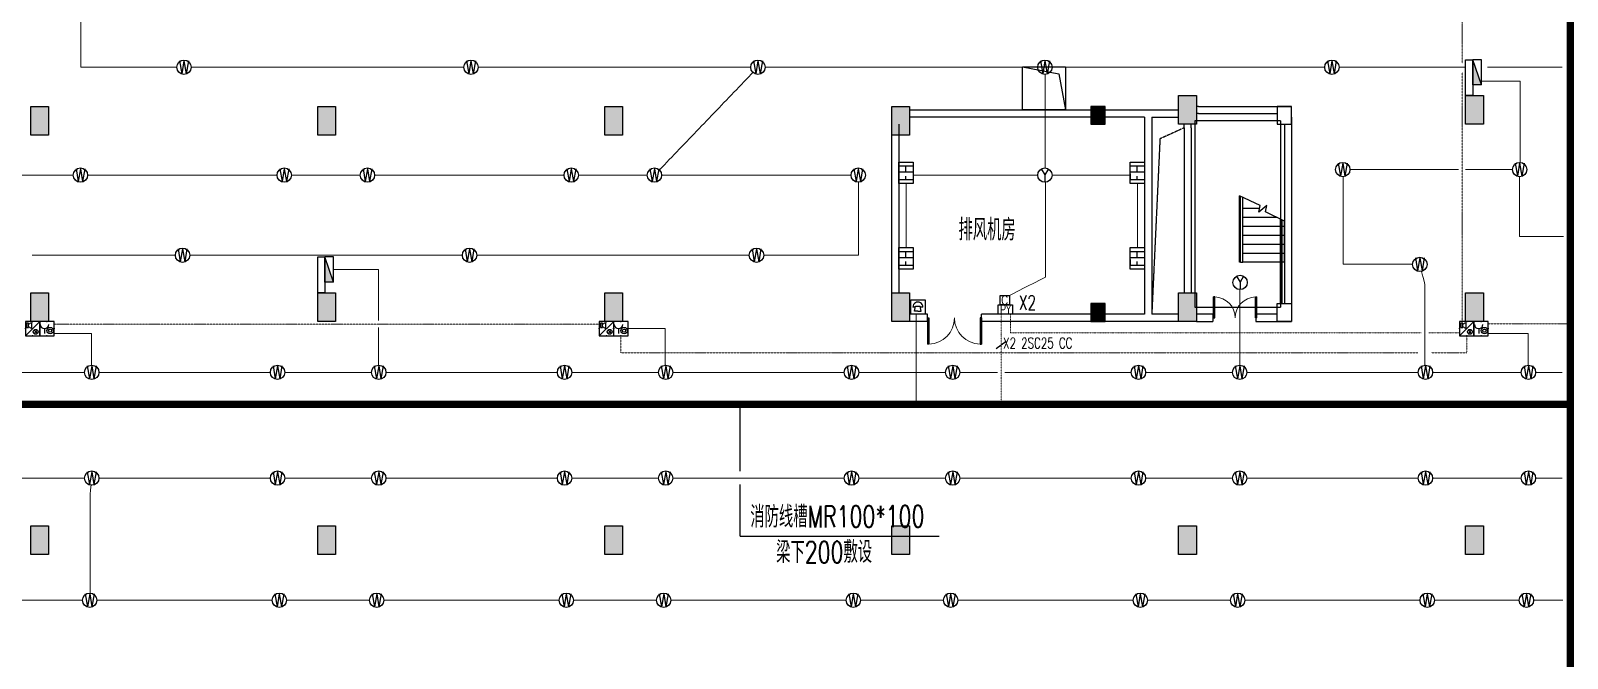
# Model space of a CAD drawing. Extents: x -1348811 to 123514, y -640545 to 749356.
# Drawn here: x -570318 to -527485, y -48757 to -31247 of the extents above; entities that cross this region are included whole.
import ezdxf
from ezdxf.enums import TextEntityAlignment as Align

# ---------------------------------------------------------------- set-up
doc = ezdxf.new("R2010")
doc.units = 0
doc.header["$LTSCALE"] = 10
doc.header["$MEASUREMENT"] = 0
for name, pattern in [('8.17_for siteplandwg$0$DASH', [0.35, 0.25, -0.1]), ('ACAD_ISO11W100', [33.5, 12, -3, 12, -3, 0.5, -3]), ('DASH', [0.35, 0.25, -0.1]), ('DASHDOT', [25.4, 12.7, -6.35, 0, -6.35]), ('DASHED', [0.75, 0.5, -0.25]), ('DIVIDE2', [0.625, 0.25, -0.125, 0, -0.125, 0, -0.125]), ('常规', [20, 10, 0, 10])]:
    doc.linetypes.add(name, pattern=pattern)
doc.layers.get('0').update_dxf_attribs({"linetype": 'CONTINUOUS'})
for name, color, linetype in [('COLU', 1, 'CONTINUOUS'), ('COLU_HATCH', 252, 'CONTINUOUS'), ('JPS-WALL', 7, 'CONTINUOUS'), ('JPS-XHS', 7, 'CONTINUOUS'), ('PUB_HATCH', 9, 'CONTINUOUS'), ('RD-equip', 3, 'CONTINUOUS'), ('RD-Text', 4, 'CONTINUOUS'), ('STAIR', 9, 'CONTINUOUS'), ('STAIRS', 9, 'CONTINUOUS'), ('TEXT', 7, 'CONTINUOUS'), ('wall', 8, 'CONTINUOUS'), ('WINDOW', 4, 'CONTINUOUS'), ('大空间线缆层', 1, 'CONTINUOUS'), ('排水设施', 163, 'CONTINUOUS')]:
    doc.layers.add(name, color=color, linetype=linetype)
doc.layers.add('RD-Line', color=2, linetype='常规', lineweight=0)
doc.styles.add('FS1', font='txt4.shx', dxfattribs={"width": 0.8, "bigfont": 'fstxt.shx'})
doc.styles.add('FS2', font='tjromans.shx', dxfattribs={"width": 0.8, "bigfont": 'tjhztxt.shx'})
doc.styles.get("Standard").update_dxf_attribs({"font": 'GBENOR', "bigfont": 'GBCBIG'})

# ---------------------------------------------------------------- blocks, each defined once
blk = doc.blocks.new('$DorLib2D$00000002')
for p, q in [((-0.5, 0), (-0.5, 0.4875)), ((-0.475, 0.4875), (-0.5, 0.4875)), ((-0.475, 0), (-0.475, 0.4875)), ((0.475, 0), (0.475, 0.4875)), ((0.475, 0.4875), (0.5, 0.4875)), ((0.5, 0), (0.5, 0.4875)), ((-0.5, 0), (-0.475, 0)), ((0.5, 0), (0.475, 0))]:
    blk.add_line(p, q)
at = {"lineweight": 13}
for centre, start, end in [((-0.4875, 0), 0, 88.53072), ((0.4875, 0), 91.46928, 180)]:
    blk.add_arc(centre, 0.4875, start, end, dxfattribs=at)
blk = doc.blocks.new('zw')
at = {"layer": 'COLU_HATCH'}
for points in [[(23950, 5200), (24450, 5200), (24450, 4400), (23950, 4400)], [(31950, 5200), (32450, 5200), (32450, 4400), (31950, 4400)], [(39950, 5200), (40450, 5200), (40450, 4400), (39950, 4400)], [(47950, 5200), (48450, 5200), (48450, 4400), (47950, 4400)], [(53500, 4700), (53900, 4700), (53900, 5200), (53500, 5200)], [(55950, 5500), (56450, 5500), (56450, 4700), (55950, 4700)], [(63950, 5500), (64450, 5500), (64450, 4700), (63950, 4700)], [(55950, 0), (56450, 0), (56450, -800), (55950, -800)], [(63950, 0), (64450, 0), (64450, -800), (63950, -800)], [(23950, 0), (24450, 0), (24450, -800), (23950, -800)], [(31950, 0), (32450, 0), (32450, -800), (31950, -800)], [(39950, 0), (40450, 0), (40450, -800), (39950, -800)], [(47950, 0), (48450, 0), (48450, -800), (47950, -800)], [(53500, -800), (53900, -800), (53900, -300), (53500, -300)], [(23950, -6500), (24450, -6500), (24450, -7300), (23950, -7300)], [(31950, -6500), (32450, -6500), (32450, -7300), (31950, -7300)], [(39950, -6500), (40450, -6500), (40450, -7300), (39950, -7300)], [(47950, -6500), (48450, -6500), (48450, -7300), (47950, -7300)], [(55950, -6500), (56450, -6500), (56450, -7300), (55950, -7300)], [(63950, -6500), (64450, -6500), (64450, -7300), (63950, -7300)]]:
    blk.add_hatch(color=256, dxfattribs=at).paths.add_polyline_path(points)
at = {"layer": 'COLU'}
for points in [[(23950, 5200), (24450, 5200), (24450, 4400), (23950, 4400)], [(31950, 5200), (32450, 5200), (32450, 4400), (31950, 4400)], [(39950, 5200), (40450, 5200), (40450, 4400), (39950, 4400)], [(47950, 5200), (48450, 5200), (48450, 4400), (47950, 4400)], [(53500, 4700), (53900, 4700), (53900, 5200), (53500, 5200)], [(55950, 5500), (56450, 5500), (56450, 4700), (55950, 4700)], [(63950, 5500), (64450, 5500), (64450, 4700), (63950, 4700)], [(55950, 0), (56450, 0), (56450, -800), (55950, -800)], [(63950, 0), (64450, 0), (64450, -800), (63950, -800)], [(23950, 0), (24450, 0), (24450, -800), (23950, -800)], [(31950, 0), (32450, 0), (32450, -800), (31950, -800)], [(39950, 0), (40450, 0), (40450, -800), (39950, -800)], [(47950, 0), (48450, 0), (48450, -800), (47950, -800)], [(53500, -800), (53900, -800), (53900, -300), (53500, -300)], [(23950, -6500), (24450, -6500), (24450, -7300), (23950, -7300)], [(31950, -6500), (32450, -6500), (32450, -7300), (31950, -7300)], [(39950, -6500), (40450, -6500), (40450, -7300), (39950, -7300)], [(47950, -6500), (48450, -6500), (48450, -7300), (47950, -7300)], [(55950, -6500), (56450, -6500), (56450, -7300), (55950, -7300)], [(63950, -6500), (64450, -6500), (64450, -7300), (63950, -7300)]]:
    blk.add_lwpolyline(points, close=True, dxfattribs=at)
blk = doc.blocks.new('A$C00D673E7')
at = {"layer": '排水设施'}
blk.add_lwpolyline([(0, 0), (1200, 0), (1200, 1200), (0, 1200)], close=True, dxfattribs=at)
blk.add_lwpolyline([(1200, 1200), (189, 1005), (0, 0)], dxfattribs=at)
blk = doc.blocks.new('lt')
at = {"linetype": 'DASH'}
blk.add_lwpolyline([(2700, -5600), (300, -5600), (300, -400), (2700, -400)], close=True, dxfattribs=at)
at = {"layer": 'COLU'}
for points in [[(0, 0), (400, 0), (400, -500), (0, -500)], [(400, -5500), (0, -5500), (0, -6000), (400, -6000)]]:
    blk.add_lwpolyline(points, close=True, dxfattribs=at)
at = {"layer": 'STAIR'}
for p, q in [((877, -2768), (1450, -2494)), ((1365, -4350), (1365, -2533)), ((1425, -4350), (1425, -2506)), ((1450, -4350), (1450, -2494)), ((200, -3206), (730, -2941)), ((730, -2941), (694, -2766)), ((694, -2766), (915, -2951)), ((915, -2951), (877, -2768)), ((894, -2850), (1365, -2850)), ((1425, -2850), (1450, -2850)), ((200, -4350), (200, -3206)), ((200, -3350), (275, -3350)), ((275, -3168), (275, -5500)), ((325, -3143), (325, -5500)), ((325, -3350), (1365, -3350)), ((412, -3100), (1365, -3100)), ((1425, -3100), (1450, -3100)), ((1425, -3350), (1450, -3350)), ((200, -3600), (275, -3600)), ((200, -3850), (275, -3850)), ((325, -3600), (1365, -3600)), ((325, -3850), (1365, -3850)), ((1425, -3600), (1450, -3600)), ((1425, -3850), (1450, -3850)), ((200, -4100), (275, -4100)), ((325, -4100), (1365, -4100)), ((1425, -4100), (1450, -4100)), ((200, -4350), (275, -4350)), ((325, -4350), (1365, -4350)), ((1425, -4350), (1365, -4350)), ((1425, -4350), (1450, -4350))]:
    blk.add_line(p, q, dxfattribs=at)
at = {"layer": 'wall', "linetype": 'ByBlock'}
for p, q in [((2600, 0), (0, 0)), ((0, -300), (0, -6000)), ((2600, -200), (400, -200)), ((2600, -200), (400, -200)), ((200, -500), (200, -5500)), ((2800, -600), (2800, -5200)), ((2800, -600), (2800, -5200)), ((3000, -600), (3000, -5200)), ((3000, -600), (3000, -5200)), ((400, -5800), (1000, -5800)), ((1000, -5800), (1000, -6000)), ((2200, -5800), (2200, -6000)), ((2200, -5800), (2650, -5800)), ((1000, -6000), (0, -6000)), ((2650, -6000), (2200, -6000))]:
    blk.add_line(p, q, dxfattribs=at)
at = {"layer": 'WINDOW', "linetype": 'ByBlock', "xscale": 1200, "yscale": 1200, "zscale": 1200}
blk.add_blockref('$DorLib2D$00000002', (1575, -5900), dxfattribs=at)
blk = doc.blocks.new('WG')
at = {"layer": 'RD-equip'}
blk.add_circle((0, 0), 200, dxfattribs=at)
at = {"layer": 'RD-equip', "color": 4, "style": 'FS1', "width": 0.8}
blk.add_attdef('消防', text='', height=360, dxfattribs=at).set_placement((0, 0), align=Align.MIDDLE)
blk = doc.blocks.new('WWWW')
at = {"layer": 'RD-equip'}
blk.add_blockref('WG', (0, 0), dxfattribs=at).add_auto_attribs({'消防': 'W'})
blk = doc.blocks.new('yy')
at = {"layer": 'RD-equip'}
blk.add_circle((0, 0), 200, dxfattribs=at)
at = {"layer": 'RD-equip', "color": 4, "style": 'FS1', "width": 0.8}
blk.add_attdef('Y', text='', height=360, dxfattribs=at).set_placement((0, 0), align=Align.MIDDLE)
blk = doc.blocks.new('YYYY')
at = {"layer": 'RD-equip'}
blk.add_blockref('yy', (0, 0), dxfattribs=at).add_auto_attribs({'Y': 'Y'})
blk = doc.blocks.new('KZMK')
at = {"layer": 'RD-equip'}
blk.add_lwpolyline([(-200, 400), (200, 400), (200, 0), (-200, 0)], close=True, dxfattribs=at)
at = {"layer": 'RD-equip', "color": 4, "style": 'FS1', "width": 0.8}
blk.add_attdef('C', text='', height=400, dxfattribs=at).set_placement((0, 200), align=Align.MIDDLE)
blk = doc.blocks.new('$equip$00001636')
for p, q in [((0.5, 0), (-0.5, 0)), ((0.5, 0), (-0.5, -1)), ((-0.5, 0), (-0.5, -1)), ((0.5, -1), (0.5, 0)), ((-0.5, -1), (0.5, -1)), ((-0.42, -0.13, 0), (-0.42, -0.43, 0)), ((-0.27, -0.13, 0), (-0.42, -0.13, 0)), ((-0.42, -0.43, 0), (-0.27, -0.43, 0)), ((-0.27, -0.18, 0), (-0.07, -0.08, 0)), ((-0.27, -0.43, 0), (-0.27, -0.13, 0)), ((-0.07, -0.48, 0), (-0.27, -0.38, 0)), ((-0.07, -0.08, 0), (-0.07, -0.48, 0)), ((0.11, -0.6), (0.34, -0.84)), ((0.11, -0.84), (0.34, -0.6))]:
    blk.add_line(p, q)
blk.add_circle((0.22, -0.72), 0.169)
for p in [(0, 0), (-0.5, -0.5), (0, -1), (0.5, -0.5)]:
    blk.add_point(p)
at = {"flags": 9}
blk.add_attdef('A', (0, 0), '', height=0.00002, dxfattribs=at)
blk.add_attdef('B', text='', height=0.4, dxfattribs=at).set_placement((0.88, -0.7), align=Align.MIDDLE_CENTER)
blk = doc.blocks.new('$equip$00001630')
for p, q in [((-0.5, 0), (-0.5, -1)), ((0.5, 0), (-0.5, 0)), ((0.5, -1), (0.5, 0)), ((-0.5, -1), (0.5, -1)), ((-0.17, -0.5), (-0.17, -0.85))]:
    blk.add_line(p, q)
for radius in [0.226, 0.113]:
    blk.add_circle((0.23, -0.64), radius)
blk.add_arc((-0.17, -0.2), 0.3, 180, 0)
for p in [(0, 0), (-0.5, -0.5), (0, -1), (0.5, -0.5)]:
    blk.add_point(p)
at = {"flags": 9}
blk.add_attdef('A', (0, 0), '', height=0.00002, dxfattribs=at)
blk.add_attdef('B', text='', height=0.4, dxfattribs=at).set_placement((0.88, -0.7), align=Align.MIDDLE_CENTER)
blk = doc.blocks.new('D-JG--1F')
at = {"layer": 'PUB_HATCH'}
h = blk.add_hatch(color=256, dxfattribs=at)
h.paths.add_polyline_path([(21450, -10000), (19050, -10000), (19050, -10400), (18800, -10400), (18800, -9750), (21450, -9750)])
h.paths.add_polyline_path([(30950, -400), (30950, 300), (28200, 300), (28200, -2700), (27300, -2700), (27300, -3100), (28350, -3100), (28350, -4150), (30700, -4150), (30700, -4675), (30950, -4675), (30950, -3425), (30700, -3425), (30700, -3950), (28600, -3950), (28600, -1800), (30700, -1800), (30700, -2325), (30950, -2325), (30950, -1600), (28600, -1600), (28600, -100), (30700, -100), (30700, -400)])
h.paths.add_polyline_path([(35600, -7600), (35600, -7400), (34450, -7400), (34450, -7600), (32900, -7600), (32900, -7400), (34250, -7400), (34250, -7200), (35600, -7200), (35600, -5650), (35850, -5650), (35850, -7350), (37600, -7350), (37600, -7600)])
h.paths.add_polyline_path([(24750, -3100), (25100, -3100), (25100, -2700), (23550, -2700), (23550, -3100), (24500, -3100), (24500, -5850), (24750, -5850)])
h.paths.add_polyline_path([(39100, -2700), (39100, -3100), (39450, -3100), (39450, -5850), (39700, -5850), (39700, -3100), (40650, -3100), (40650, -2700)])
h.paths.add_polyline_path([(37650, -8850), (37650, -10000), (37400, -10000), (37400, -9100), (34750, -9100), (34750, -9500), (34500, -9500), (34500, -9100), (32900, -9100), (32900, -8850)])
h.paths.add_polyline_path([(42750, -7350), (46000, -7350), (46000, -8250), (45600, -8250), (45600, -7600), (43000, -7600), (43000, -8000), (42750, -8000)])
h.paths.add_polyline_path([(19800, -14100), (19050, -14100), (19050, -12850), (18800, -12850), (18800, -14500), (19800, -14500)])
h.paths.add_polyline_path([(22625, -14100), (23000, -14100), (23000, -14500), (21600, -14500), (21600, -14100), (22375, -14100), (22375, -12200), (22625, -12200)])
h.paths.add_polyline_path([(26800, -14500), (26200, -14500), (26200, -14100), (26550, -14100), (26550, -11900), (26800, -11900)])
h.paths.add_polyline_path([(22625, -11000), (22375, -11000), (22375, -8850), (22625, -8850)])
h.paths.add_polyline_path([(29100, -17100), (29100, -17500), (28100, -17500), (28100, -15750), (28500, -15750), (28500, -17100)])
h.paths.add_polyline_path([(32300, -17100), (31900, -17100), (31900, -15750), (31650, -15750), (31650, -17100), (30900, -17100), (30900, -17500), (32300, -17500)])
h.paths.add_polyline_path([(35800, -17500), (35100, -17500), (35100, -17100), (35400, -17100), (35400, -13350), (34500, -13350), (34500, -13100), (35800, -13100)])
h.paths.add_polyline_path([(28100, -14500), (28500, -14500), (28500, -13350), (30750, -13350), (30750, -13100), (28100, -13100)])
h.paths.add_polyline_path([(26800, -10000), (26800, -9100), (30800, -9100), (30800, -8850), (26550, -8850), (26550, -10000)])
h.paths.add_polyline_path([(28350, -5650), (28350, -7350), (26600, -7350), (26600, -7600), (28600, -7600), (28600, -6500), (30950, -6500), (30950, -6500), (30950, -5775), (30700, -5775), (30700, -6300), (28600, -6300), (28600, -5650)])
h.paths.add_polyline_path([(33100, -1500), (32850, -1500), (32850, -6400), (33100, -6400)])
h.paths.add_polyline_path([(35600, -400), (35600, -4300), (35850, -4300), (35850, -3100), (36900, -3100), (36900, -2700), (36000, -2700), (36000, 0), (35000, 0), (35000, -400)])
h.paths.add_polyline_path([(38000, -14100), (37650, -14100), (37650, -12200), (37400, -12200), (37400, -14500), (38000, -14500)])
h.paths.add_polyline_path([(41575, -8850), (41575, -11000), (41825, -11000), (41825, -8850)])
h.paths.add_polyline_path([(42600, -14100), (42600, -14500), (41200, -14500), (41200, -14100), (41575, -14100), (41575, -12200), (41825, -12200), (41825, -14100)])
h.paths.add_polyline_path([(45000, -14100), (45000, -12850), (45400, -12850), (45400, -14500), (44400, -14500), (44400, -14100)])
h.paths.add_polyline_path([(45600, -9150), (45600, -9600), (45000, -9600), (45000, -10000), (45000, -10000), (45000, -11450), (45400, -11450), (45400, -10000), (46000, -10000), (46000, -9150)])
h.paths.add_polyline_path([(45600, -3900), (45600, -5500), (46000, -5500), (46000, -3500), (44900, -3500), (44900, -3900)])
h.paths.add_polyline_path([(34250, -1700), (34250, -5860), (34450, -5860), (34450, -1700)])
h.paths.add_polyline_path([(34250, -1700), (34250, -5860), (34450, -5860), (34450, -1700)])
h.paths.add_polyline_path([(14550, -7350), (21450, -7350), (21450, -8000), (21200, -8000), (21200, -7600), (18125, -7600), (18125, -10000), (17875, -10000), (17875, -7600), (14800, -7600), (14800, -8000), (14550, -8000)])
h.paths.add_polyline_path([(14550, -10000), (16950, -10000), (16950, -10400), (17200, -10400), (17200, -9750), (14550, -9750)])
h.paths.add_polyline_path([(5050, -400), (5050, 300), (7800, 300), (7800, -2700), (8700, -2700), (8700, -3100), (7650, -3100), (7650, -4150), (5300, -4150), (5300, -4675), (5050, -4675), (5050, -3425), (5300, -3425), (5300, -3950), (7400, -3950), (7400, -1800), (5300, -1800), (5300, -2325), (5050, -2325), (5050, -1600), (7400, -1600), (7400, -100), (5300, -100), (5300, -400)])
h.paths.add_polyline_path([(400, -7600), (400, -7400), (1550, -7400), (1550, -7600), (3100, -7600), (3100, -7400), (1750, -7400), (1750, -7200), (400, -7200), (400, -5650), (150, -5650), (150, -7350), (-1600, -7350), (-1600, -7600)])
h.paths.add_polyline_path([(11250, -3100), (10900, -3100), (10900, -2700), (12450, -2700), (12450, -3100), (11500, -3100), (11500, -5850), (11250, -5850)])
h.paths.add_polyline_path([(-3100, -2700), (-3100, -3100), (-3450, -3100), (-3450, -5850), (-3700, -5850), (-3700, -3100), (-4650, -3100), (-4650, -2700)])
h.paths.add_polyline_path([(-1650, -8850), (-1650, -10000), (-1400, -10000), (-1400, -9100), (1250, -9100), (1250, -9500), (1500, -9500), (1500, -9100), (3100, -9100), (3100, -8850)])
h.paths.add_polyline_path([(-6750, -7350), (-10000, -7350), (-10000, -8250), (-9600, -8250), (-9600, -7600), (-7000, -7600), (-7000, -8000), (-6750, -8000)])
h.paths.add_polyline_path([(16200, -14100), (16950, -14100), (16950, -12850), (17200, -12850), (17200, -14500), (16200, -14500)])
h.paths.add_polyline_path([(13375, -14100), (13000, -14100), (13000, -14500), (14400, -14500), (14400, -14100), (13625, -14100), (13625, -12200), (13375, -12200)])
h.paths.add_polyline_path([(9200, -14500), (9800, -14500), (9800, -14100), (9450, -14100), (9450, -11900), (9200, -11900)])
h.paths.add_polyline_path([(13375, -11000), (13625, -11000), (13625, -8850), (13375, -8850)])
h.paths.add_polyline_path([(6900, -17100), (6900, -17500), (7900, -17500), (7900, -15750), (7500, -15750), (7500, -17100)])
h.paths.add_polyline_path([(3700, -17100), (4100, -17100), (4100, -15750), (4350, -15750), (4350, -17100), (5100, -17100), (5100, -17500), (3700, -17500)])
h.paths.add_polyline_path([(200, -17500), (900, -17500), (900, -17100), (600, -17100), (600, -13350), (1500, -13350), (1500, -13100), (200, -13100)])
h.paths.add_polyline_path([(7900, -14500), (7500, -14500), (7500, -13350), (5250, -13350), (5250, -13100), (7900, -13100)])
h.paths.add_polyline_path([(9200, -10000), (9200, -9100), (5200, -9100), (5200, -8850), (9450, -8850), (9450, -10000)])
h.paths.add_polyline_path([(7650, -5650), (7650, -7350), (9400, -7350), (9400, -7600), (7400, -7600), (7400, -6500), (5050, -6500), (5050, -6500), (5050, -5775), (5300, -5775), (5300, -6300), (7400, -6300), (7400, -5650)])
h.paths.add_polyline_path([(2900, -1500), (3150, -1500), (3150, -6400), (2900, -6400)])
h.paths.add_polyline_path([(400, -400), (400, -4300), (150, -4300), (150, -3100), (-900, -3100), (-900, -2700), (0, -2700), (0, 0), (1000, 0), (1000, -400)])
h.paths.add_polyline_path([(-2000, -14100), (-1650, -14100), (-1650, -12200), (-1400, -12200), (-1400, -14500), (-2000, -14500)])
h.paths.add_polyline_path([(-5575, -8850), (-5575, -11000), (-5825, -11000), (-5825, -8850)])
h.paths.add_polyline_path([(-6600, -14100), (-6600, -14500), (-5200, -14500), (-5200, -14100), (-5575, -14100), (-5575, -12200), (-5825, -12200), (-5825, -14100)])
h.paths.add_polyline_path([(-9000, -14100), (-9000, -12850), (-9400, -12850), (-9400, -14500), (-8400, -14500), (-8400, -14100)])
h.paths.add_polyline_path([(-9600, -9150), (-9600, -9600), (-9000, -9600), (-9000, -10000), (-9000, -10000), (-9000, -11450), (-9400, -11450), (-9400, -10000), (-10000, -10000), (-10000, -9150)])
h.paths.add_polyline_path([(-9600, -3900), (-9600, -5500), (-10000, -5500), (-10000, -3500), (-8900, -3500), (-8900, -3900)])
h.paths.add_polyline_path([(1750, -1700), (1750, -5860), (1550, -5860), (1550, -1700)])
h.paths.add_polyline_path([(1750, -1700), (1750, -5860), (1550, -5860), (1550, -1700)])
edge = h.paths.add_edge_path(flags=17)
edge.add_line((17875, -5500), (18125, -5500))
edge.add_line((18125, -5500), (18125, -3900))
edge.add_line((18125, -3900), (19300, -3900))
edge.add_line((19300, -3900), (19300, -3500))
edge.add_line((19300, -3500), (16700, -3500))
edge.add_line((16700, -3500), (16700, -3900))
edge.add_line((16700, -3900), (17875, -3900))
edge.add_line((17875, -3900), (17875, -5500))
edge.add_line((17875, -5500), (18125, -5500))
h.paths.add_polyline_path([(17875, -5500), (18125, -5500), (18125, -3900), (19300, -3900), (19300, -3500), (16700, -3500), (16700, -3900), (17875, -3900)], flags=17)
edge = h.paths.add_edge_path()
edge.add_line((21600, -3100), (22350, -3100))
edge.add_line((22350, -3100), (22350, -2700))
edge.add_line((22350, -2700), (21200, -2700))
edge.add_line((21200, -2700), (21200, -3500))
edge.add_line((21200, -3500), (20900, -3500))
edge.add_line((20900, -3500), (20900, -3900))
edge.add_line((20900, -3900), (21200, -3900))
edge.add_line((21200, -3900), (21200, -5150))
edge.add_line((21200, -5150), (21450, -5150))
edge.add_line((21450, -5150), (21450, -3900))
edge.add_line((21450, -3900), (21600, -3900))
edge.add_line((21600, -3900), (21600, -3100))
edge.add_line((42600, -3100), (41850, -3100))
edge.add_line((41850, -3100), (41850, -2700))
edge.add_line((41850, -2700), (43000, -2700))
edge.add_line((43000, -2700), (43000, -3500))
edge.add_line((43000, -3500), (43300, -3500))
edge.add_line((43300, -3500), (43300, -3900))
edge.add_line((43300, -3900), (43000, -3900))
edge.add_line((43000, -3900), (43000, -5150))
edge.add_line((43000, -5150), (42750, -5150))
edge.add_line((42750, -5150), (42750, -3900))
edge.add_line((42750, -3900), (42600, -3900))
edge.add_line((42600, -3900), (42600, -3100))
edge.add_line((14400, -3100), (13650, -3100))
edge.add_line((13650, -3100), (13650, -2700))
edge.add_line((13650, -2700), (14800, -2700))
edge.add_line((14800, -2700), (14800, -3500))
edge.add_line((14800, -3500), (15100, -3500))
edge.add_line((15100, -3500), (15100, -3900))
edge.add_line((15100, -3900), (14800, -3900))
edge.add_line((14800, -3900), (14800, -5150))
edge.add_line((14800, -5150), (14550, -5150))
edge.add_line((14550, -5150), (14550, -3900))
edge.add_line((14550, -3900), (14400, -3900))
edge.add_line((14400, -3900), (14400, -3100))
edge.add_line((-6600, -3100), (-5850, -3100))
edge.add_line((-5850, -3100), (-5850, -2700))
edge.add_line((-5850, -2700), (-7000, -2700))
edge.add_line((-7000, -2700), (-7000, -3500))
edge.add_line((-7000, -3500), (-7300, -3500))
edge.add_line((-7300, -3500), (-7300, -3900))
edge.add_line((-7300, -3900), (-7000, -3900))
edge.add_line((-7000, -3900), (-7000, -5150))
edge.add_line((-7000, -5150), (-6750, -5150))
edge.add_line((-6750, -5150), (-6750, -3900))
edge.add_line((-6750, -3900), (-6600, -3900))
edge.add_line((-6600, -3900), (-6600, -3100))
blk = doc.blocks.new('DXHS')
at = {"layer": 'JPS-XHS'}
blk.add_hatch(color=256, dxfattribs=at).paths.add_polyline_path([(-350, 240), (-350, 0), (350, 0)])
at = {"layer": 'JPS-XHS', "linetype": 'Continuous'}
for p, q in [((-350, 240), (-350, 0)), ((-350, 240), (350, 240)), ((-350, 0), (350, 0)), ((350, 240), (350, 0))]:
    blk.add_line(p, q, dxfattribs=at)
at = {"layer": 'JPS-XHS'}
blk.add_line((-350, 240), (350, 0), dxfattribs=at)
blk = doc.blocks.new('adfarq2daasdfwqdf')
at = {"color": 4}
for p, q in [((-73, 0), (-139, 0)), ((-94, -112), (-67, 29)), ((-67, 29), (62, 29)), ((94, -112), (62, 29)), ((139, 0), (71, 0)), ((0, -112), (-94, -112)), ((0, -112), (94, -112))]:
    blk.add_line(p, q, dxfattribs=at)
blk.add_ellipse((0, 0), major_axis=(98.3, 98.3), ratio=1, start_param=5.497787, end_param=8.63938, dxfattribs=at)
at = {"layer": 'RD-equip'}
blk.add_lwpolyline([(-201, 200), (199, 200), (199, -200), (-201, -200)], close=True, dxfattribs=at)

msp = doc.modelspace()

# ---------------------------------------------------------------- linework, layer by layer
at = {"layer": 'JPS-WALL'}
for points in [[(-530117.7, -32059.4), (-530117.7, -33059.4), (-530317.7, -33059.4), (-530317.7, -32059.4)], [(-562117.7, -37559.4), (-562117.7, -38559.4), (-562317.7, -38559.4), (-562317.7, -37559.4)]]:
    msp.add_lwpolyline(points, close=True, dxfattribs=at)
at = {"layer": 'RD-equip'}
for points in [[(-546117.7, -35510.3), (-546117.7, -34910.7), (-545717.7, -34910.7), (-545717.7, -35510.3)], [(-539667.7, -35510.3), (-539667.7, -34910.7), (-539267.7, -34910.7), (-539267.7, -35510.3)], [(-546117.7, -37897.6), (-546117.7, -37298), (-545717.7, -37298), (-545717.7, -37897.6)], [(-539667.7, -37897.6), (-539667.7, -37298), (-539267.7, -37298), (-539267.7, -37897.6)], [(-543344.9, -38892.8), (-542945.2, -38892.8), (-542945.2, -39159.4), (-543344.9, -39159.4)]]:
    msp.add_lwpolyline(points, close=True, dxfattribs=at)
at = {"layer": 'RD-Line', "color": 1, "linetype": 'ACAD_ISO11W100', "ltscale": 0.05}
for p, q in [((-530418.9, -32154.6), (-530418.9, -26723.8)), ((-530418.9, -39359.4), (-530418.9, -32402.5)), ((-569667.7, -39431.2), (-554467.6, -39431.2)), ((-553867.7, -39759.4), (-553867.7, -40234.7)), ((-529686.8, -39427.4), (-527399, -39427.4)), ((-531653.9, -40234.7), (-553867.7, -40234.7)), ((-530286.7, -40234.7), (-531276.2, -40234.7))]:
    msp.add_line(p, q, dxfattribs=at)
at = {"layer": 'RD-Line'}
for p, q in [((-568918.9, -30134.4), (-568918.9, -32267)), ((-566246, -32267), (-568918.9, -32267)), ((-558246, -32267), (-565846, -32267)), ((-550246, -32267), (-557846, -32267)), ((-552793.3, -35132.7), (-550184.5, -32411.4)), ((-542246, -32267), (-549846, -32267)), ((-542036.1, -35077.7), (-542036.1, -32466.7)), ((-534246, -32267), (-541846, -32267)), ((-533055, -32267), (-533846, -32267)), ((-530352.7, -32267), (-533055, -32267)), ((-527625.5, -32267), (-529708.6, -32267)), ((-529877.7, -32653.2), (-528801.4, -32653.2)), ((-528801.4, -34921.8), (-528801.4, -32653.2)), ((-569131.7, -35277.1), (-574153.6, -35277.1)), ((-563450.4, -35277.1), (-568731.7, -35277.1)), ((-561131.7, -35277.1), (-563050.4, -35277.1)), ((-555450.4, -35277.1), (-560731.7, -35277.1)), ((-553131.7, -35277.1), (-555050.4, -35277.1)), ((-547450.4, -35277.1), (-552731.7, -35277.1)), ((-547243.9, -35477), (-547243.9, -37511)), ((-545917.7, -37298), (-545917.7, -35510.3)), ((-542247.8, -35282), (-545717.7, -35282)), ((-542033.2, -35476.8), (-542033.2, -38124.5)), ((-539667.7, -35282), (-541847.9, -35282)), ((-539467.7, -35510.3), (-539467.7, -37298)), ((-533730, -35321.1), (-533730, -37758)), ((-533543.5, -35124.1), (-533044.8, -35124.1)), ((-533044.8, -35124.1), (-530518.9, -35124.1)), ((-530318.9, -35124.1), (-529012.1, -35124.1)), ((-528813.7, -35321.5), (-528813.7, -36992.8)), ((-527586.8, -36992.8), (-528813.7, -36992.8)), ((-570275.2, -37511), (-566285.9, -37511)), ((-565885.9, -37511), (-558285.9, -37511)), ((-557885.9, -37511), (-550285.9, -37511)), ((-549885.9, -37511), (-547243.9, -37511)), ((-561877.7, -37909.4), (-560621.3, -37909.4)), ((-560621.3, -39331.2), (-560621.3, -37909.4)), ((-533080.7, -37758), (-533730, -37758)), ((-531794.9, -37758), (-533080.7, -37758)), ((-531451.9, -38330.6), (-531545.8, -37961.9)), ((-542033.2, -38124.5), (-543036.1, -38632.4)), ((-536609.2, -40578.7), (-536609.2, -38471.4)), ((-531451.9, -39302), (-531451.9, -38330.6)), ((-531451.9, -40579), (-531451.9, -39302)), ((-569667.7, -39693.8), (-568619.6, -39693.8)), ((-568619.6, -40578.5), (-568619.6, -39693.8)), ((-560621.3, -40578.5), (-560621.3, -39531.2)), ((-553667.7, -39559.4), (-552632.9, -39559.4)), ((-552632.9, -40579.1), (-552632.9, -39559.4)), ((-529686.8, -39690.5), (-528570.4, -39690.5)), ((-528570.4, -40578.5), (-528570.4, -39690.5)), ((-573502.8, -40778.5), (-568817, -40778.5)), ((-568417, -40778.5), (-563637.7, -40778.5)), ((-563237.7, -40778.5), (-560817, -40778.5)), ((-560417, -40778.5), (-555637.7, -40778.5)), ((-555237.7, -40778.5), (-552817, -40778.5)), ((-552417, -40778.5), (-547637.7, -40778.5)), ((-547237.7, -40778.5), (-544817, -40778.5)), ((-544417, -40778.5), (-543363.6, -40778.5)), ((-543163.6, -40778.5), (-539637.7, -40778.5)), ((-539237.7, -40778.5), (-536817, -40778.5)), ((-536417, -40778.5), (-532625, -40778.5)), ((-532625, -40778.5), (-531637.7, -40778.5)), ((-531237.7, -40778.5), (-528767, -40778.5)), ((-528367, -40778.5), (-527623.8, -40778.5)), ((-568817, -43730.5), (-571602.2, -43730.5)), ((-568661.9, -44172.5), (-568637.2, -43929.5)), ((-563637.7, -43730.5), (-568417, -43730.5)), ((-560817, -43730.5), (-563237.7, -43730.5)), ((-555637.7, -43730.5), (-560417, -43730.5)), ((-552817, -43730.5), (-555237.7, -43730.5)), ((-547637.7, -43730.5), (-552417, -43730.5)), ((-544817, -43730.5), (-547237.7, -43730.5)), ((-539637.7, -43730.5), (-544417, -43730.5)), ((-536817, -43730.5), (-539237.7, -43730.5)), ((-533166.5, -43730.5), (-536417, -43730.5)), ((-531637.7, -43730.5), (-533166.5, -43730.5)), ((-528767, -43730.5), (-531237.7, -43730.5)), ((-527625.8, -43730.5), (-528367, -43730.5)), ((-568661.9, -46937.4), (-568661.9, -44172.5)), ((-574069.3, -47137), (-568873.5, -47137)), ((-568473.5, -47137), (-563587.7, -47137)), ((-563187.7, -47137), (-560873.5, -47137)), ((-560473.5, -47137), (-555587.7, -47137)), ((-555187.7, -47137), (-552873.5, -47137)), ((-552473.5, -47137), (-547587.7, -47137)), ((-547187.7, -47137), (-544873.5, -47137)), ((-544473.5, -47137), (-539587.7, -47137)), ((-539187.7, -47137), (-536873.5, -47137)), ((-536473.5, -47137), (-533203.8, -47137)), ((-533203.8, -47137), (-531587.7, -47137)), ((-531187.7, -47137), (-528823.5, -47137)), ((-528423.5, -47137), (-527610.7, -47137))]:
    msp.add_line(p, q, dxfattribs=at)
at = {"layer": 'RD-Line', "linetype": '8.17_for siteplandwg$0$DASH'}
msp.add_line((-545637, -39159.4), (-545637, -41669.2), dxfattribs=at)
at = {"layer": 'RD-Line', "color": 1, "linetype": 'DIVIDE2', "ltscale": 1.2}
msp.add_line((-543263.6, -39159.4), (-543263.6, -41669.2), dxfattribs=at)
at = {"layer": 'RD-Line', "color": 1, "linetype": 'DASHDOT', "ltscale": 0.03}
for p, q in [((-543003.5, -39159.4), (-543003.5, -39674.9)), ((-531559.4, -39674.9), (-543003.5, -39674.9)), ((-530486.7, -39674.9), (-531347.2, -39674.9)), ((-530286.7, -39759.4), (-530286.7, -40234.7))]:
    msp.add_line(p, q, dxfattribs=at)
at = {"layer": 'RD-Line', "linetype": 'DASHED', "ltscale": 0.8, "const_width": 200}
for points in [[(-593371.5, -237095.8), (-593371.5, -219010.5), (-532856, -219010.5), (-532856, -132177.4), (-527399, -132177.4), (-527399, -22477.7)], [(-527399, -41669.2), (-575436, -41669.2)]]:
    msp.add_lwpolyline(points, dxfattribs=at)
at = {"layer": 'RD-Text'}
for p, q in [((-543123.1, -39913.6), (-543404.1, -40120.3)), ((-550542.9, -43534.8), (-550542.9, -41669.2)), ((-550542.9, -45345.1), (-550542.9, -43910.4)), ((-550542.9, -45345.1), (-544992.7, -45345.1))]:
    msp.add_line(p, q, dxfattribs=at)
at = {"layer": 'STAIRS', "linetype": 'DASH'}
msp.add_lwpolyline([(-538167.7, -33959.4), (-538839.5, -34263.5), (-539067.7, -39159.4)], dxfattribs=at)
at = {"layer": 'wall'}
for p, q in [((-537767.7, -33359.4), (-537817.7, -33359.4)), ((-537767.7, -33559.4), (-537817.7, -33559.4)), ((-538167.7, -33959.4), (-538167.7, -33859.4)), ((-537967.7, -33959.4), (-537967.7, -33859.4))]:
    msp.add_line(p, q, dxfattribs=at)
at = {"layer": 'wall', "linetype": 'ByBlock'}
for p, q in [((-545817.7, -33459.4), (-538317.7, -33459.4)), ((-539267.7, -33659.4), (-545817.7, -33659.4)), ((-539267.7, -33659.4), (-539267.7, -39159.4)), ((-539067.7, -33659.4), (-539067.7, -39159.4)), ((-539067.7, -33659.4), (-538317.7, -33659.4)), ((-546317.7, -38559.4), (-546317.7, -33859.4)), ((-546117.7, -33859.4), (-546117.7, -38559.4)), ((-545317.7, -39159.4), (-545817.7, -39159.4)), ((-545317.7, -39359.4), (-545817.7, -39359.4)), ((-545317.7, -39359.4), (-545317.7, -39159.4)), ((-543817.7, -39359.4), (-543817.7, -39159.4)), ((-539267.7, -39159.4), (-543817.7, -39159.4)), ((-538317.7, -39359.4), (-543817.7, -39359.4)), ((-538317.7, -39159.4), (-539067.7, -39159.4))]:
    msp.add_line(p, q, dxfattribs=at)

# ---------------------------------------------------------------- block references
at = {"layer": 'COLU'}
msp.add_blockref('zw', (-594267.7, -38559.4), dxfattribs=at)
at = {"layer": 'JPS-XHS', "xscale": -1, "rotation": 270}
for p in [(-530117.7, -32409.4), (-562117.7, -37909.4)]:
    msp.add_blockref('DXHS', p, dxfattribs=at)
at = {"layer": 'PUB_HATCH', "rotation": 18.65275007734079}
msp.add_blockref('D-JG--1F', (-587912.8, -18574.2), dxfattribs=at)
at = {"layer": 'RD-equip'}
for name, p in [('WWWW', (-566046, -32267)), ('WWWW', (-558046, -32267)), ('WWWW', (-550046, -32267)), ('WWWW', (-542046, -32267)), ('WWWW', (-534046, -32267)), ('WWWW', (-568931.7, -35277.1)), ('WWWW', (-563250.4, -35277.1)), ('WWWW', (-560931.7, -35277.1)), ('WWWW', (-555250.4, -35277.1)), ('WWWW', (-552931.7, -35277.1)), ('WWWW', (-547250.4, -35277.1)), ('YYYY', (-542047.9, -35277.4)), ('WWWW', (-533743.5, -35121.5)), ('WWWW', (-528812.2, -35121.5)), ('WWWW', (-566085.9, -37511)), ('WWWW', (-558085.9, -37511)), ('WWWW', (-550085.9, -37511)), ('WWWW', (-531595.1, -37768.1)), ('YYYY', (-536604.9, -38271.4)), ('WWWW', (-568617, -40778.5)), ('WWWW', (-563437.7, -40778.5)), ('WWWW', (-560617, -40778.5)), ('WWWW', (-555437.7, -40778.5)), ('WWWW', (-552617, -40778.5)), ('WWWW', (-547437.7, -40778.5)), ('WWWW', (-544617, -40778.5)), ('WWWW', (-539437.7, -40778.5)), ('WWWW', (-536617, -40778.5)), ('WWWW', (-531437.7, -40778.5)), ('WWWW', (-528567, -40778.5)), ('WWWW', (-568617, -43730.5)), ('WWWW', (-563437.7, -43730.5)), ('WWWW', (-560617, -43730.5)), ('WWWW', (-555437.7, -43730.5)), ('WWWW', (-552617, -43730.5)), ('WWWW', (-547437.7, -43730.5)), ('WWWW', (-544617, -43730.5)), ('WWWW', (-539437.7, -43730.5)), ('WWWW', (-536617, -43730.5)), ('WWWW', (-531437.7, -43730.5)), ('WWWW', (-528567, -43730.5)), ('WWWW', (-568673.5, -47137)), ('WWWW', (-563387.7, -47137)), ('WWWW', (-560673.5, -47137)), ('WWWW', (-555387.7, -47137)), ('WWWW', (-552673.5, -47137)), ('WWWW', (-547387.7, -47137)), ('WWWW', (-544673.5, -47137)), ('WWWW', (-539387.7, -47137)), ('WWWW', (-536673.5, -47137)), ('WWWW', (-531387.7, -47137)), ('WWWW', (-528623.5, -47137))]:
    msp.add_blockref(name, p, dxfattribs=at)
at = {"layer": 'RD-equip', "xscale": 0.6510000000707805, "yscale": 0.6509999999543652, "zscale": 0.6509999999999999}
msp.add_blockref('KZMK', (-543166.3, -38892.8), dxfattribs=at).add_auto_attribs({'C': 'C'})
at = {"layer": 'RD-equip', "xscale": 399.9743999999482, "yscale": 399.9743999999482}
for name, p, zscale in [('$equip$00001636', (-570267.6, -39359.4), 399.9744), ('$equip$00001630', (-569867.7, -39359.4), 399.9744000000001), ('$equip$00001636', (-554267.6, -39359.4), 399.9744), ('$equip$00001630', (-553867.7, -39359.4), 399.9744000000001), ('$equip$00001636', (-530286.7, -39359.4), 399.9744), ('$equip$00001630', (-529886.8, -39359.4), 399.9744000000001)]:
    msp.add_blockref(name, p, dxfattribs=dict(at, zscale=zscale))
at = {"layer": 'wall', "xscale": -1}
msp.add_blockref('lt', (-535167.7, -33359.4), dxfattribs=at)
at = {"layer": 'WINDOW', "linetype": 'ByBlock', "xscale": 1500, "yscale": 1499.999999999998, "zscale": 1500, "rotation": 180}
msp.add_blockref('$DorLib2D$00000002', (-544567.7, -39260.6), dxfattribs=at)
at = {"layer": '大空间线缆层', "linetype": '常规', "xscale": 0.9999960000000482, "yscale": 0.9999959999611949, "zscale": 0.9999959999999999, "rotation": 0.03429375488022728}
msp.add_blockref('adfarq2daasdfwqdf', (-545586.4, -38959.3), dxfattribs=at)
at = {"layer": '排水设施', "xscale": -1}
msp.add_blockref('A$C00D673E7', (-541467.7, -33459.4), dxfattribs=at)

# ---------------------------------------------------------------- texts
at = {"layer": 'RD-equip', "color": 4, "style": 'FS1', "width": 0.7}
for p in [(-545913.5, -35207.6), (-539463.5, -35207.6), (-545913.5, -37594.9), (-539463.5, -37594.9)]:
    msp.add_attdef('FH', text='FHF', height=400, rotation=90, dxfattribs=at).set_placement(p, align=Align.MIDDLE)
msp.add_attdef('PY', text='FHF', height=266.68, dxfattribs=at).set_placement((-543143.1, -39028.8), align=Align.MIDDLE)
at = {"layer": 'RD-Text', "style": 'FS1', "width": 0.7}
for s, height, p in [('X2', 400, (-542533.6, -38831.8)), ('X2 2SC25 CC', 300, (-542245.7, -39963.5))]:
    msp.add_text(s, height=height, dxfattribs=at).set_placement(p, align=Align.MIDDLE)
at = {"layer": 'RD-Text', "style": 'FS2', "width": 0.7}
for s, p in [('消防线槽MR100*100', (-550259.2, -45109.1)), ('梁下200敷设', (-549538.2, -46097.8))]:
    msp.add_text(s, height=600, rotation=0.16112, dxfattribs=at).set_placement(p)
at = {"layer": 'TEXT', "style": 'FS2', "width": 0.7}
msp.add_text('排风机房', height=600, rotation=359.83888, dxfattribs=at).set_placement((-544455.8, -37097.9))

doc.saveas('drawing.dxf')
